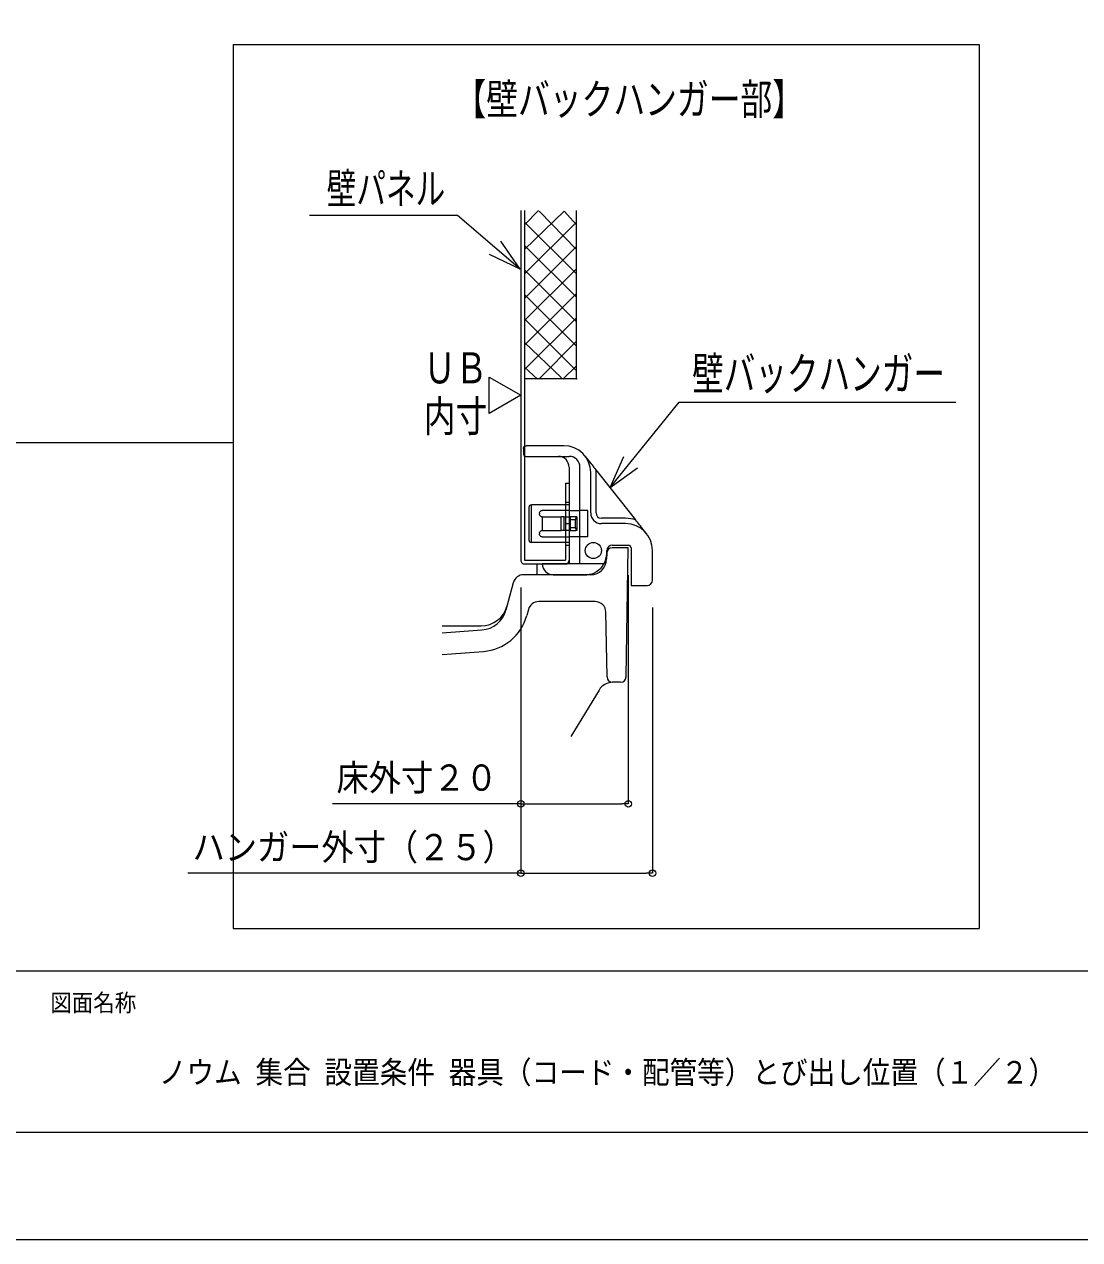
# Model space of a CAD drawing. Units: millimetres on the paper. Extents: x -305 to 305, y -152 to 152.
# Drawn here: x -198.7 to -100.5, y -148.5 to -35.5 of the extents above; entities that cross this region are included whole.
import ezdxf
from ezdxf.enums import TextEntityAlignment as Align

# ---------------------------------------------------------------- set-up
doc = ezdxf.new("R2010")
doc.units = ezdxf.units.MM
doc.linetypes.add('DASHED2', pattern=[3, 2, -1])
doc.linetypes.add('LONG_CHAIN', pattern=[21, 18, -1, 1, -1])
for name, color, linetype, lineweight in [('0-0_0', 7, 'Continuous', 9), ('0-1_VIEW0003', 7, 'Continuous', 9), ('0-2_VIEW0004', 7, 'Continuous', 9), ('0-3_1図面枠', 7, 'Continuous', 9), ('0-4_図面枠', 3, 'Continuous', 9), ('0-5_DEFPOINTS', 7, 'Continuous', 9)]:
    doc.layers.add(name, color=color, linetype=linetype, lineweight=lineweight)
doc.styles.add('ＭＳ ゴシック', font='')
doc.styles.get('ＭＳ ゴシック').set_extended_font_data('MS Gothic')

# ---------------------------------------------------------------- blocks, each defined once
blk = doc.blocks.new('_ORIGIN')
at = {"layer": '0-0_0'}
blk.add_line((0, 0), (-1, 0), dxfattribs=at)
blk.add_circle((0, 0), 0.5, dxfattribs=at)

msp = doc.modelspace()

# ---------------------------------------------------------------- linework, layer by layer
at = {"layer": '0-0_0'}
for p, q in [((-158.378, -53.258), (-172.161, -53.258)), ((-152.575, -58.248), (-158.378, -53.258)), ((-152.575, -58.248), (-154.357, -55.636)), ((-152.575, -58.248), (-155.424, -56.877)), ((-144.196, -78.565), (-137.761, -70.623)), ((-137.761, -70.623), (-112.048, -70.623)), ((-144.196, -78.565), (-142.909, -75.677)), ((-144.196, -78.565), (-141.637, -76.707))]:
    msp.add_line(p, q, dxfattribs=at)
at = {"layer": '0-1_VIEW0003'}
for p, q in [((-152.502, -52.791), (-152.502, -85.312)), ((-152.152, -52.791), (-152.152, -85.312)), ((-150.84, -52.801), (-152.148, -54.13)), ((-148.462, -52.86), (-152.148, -56.406)), ((-150.782, -52.86), (-147.33, -56.404)), ((-148.462, -52.86), (-147.33, -54.126)), ((-147.33, -68.52), (-147.33, -52.791)), ((-152.148, -53.864), (-147.33, -58.679)), ((-147.33, -53.867), (-152.148, -58.683)), ((-152.148, -56.046), (-147.33, -60.862)), ((-147.33, -56.142), (-152.148, -60.959)), ((-147.33, -58.219), (-152.148, -63.035)), ((-152.148, -58.322), (-147.33, -63.138)), ((-147.33, -60.496), (-152.148, -65.311)), ((-152.148, -60.599), (-147.33, -65.415)), ((-147.33, -62.772), (-152.148, -67.588)), ((-152.148, -62.876), (-147.33, -67.691)), ((-152.148, -65.068), (-148.711, -68.354)), ((-147.33, -64.951), (-150.823, -68.479)), ((-152.148, -67.345), (-150.946, -68.479)), ((-147.33, -67.228), (-148.585, -68.479)), ((-147.261, -68.46), (-152.079, -68.46)), ((-148.352, -78.162), (-148.352, -85.312)), ((-148.352, -78.162), (-148.002, -78.162)), ((-148.002, -78.162), (-148.002, -85.312)), ((-152.152, -85.312), (-148.352, -85.312)), ((-152.152, -85.662), (-148.352, -85.662)), ((-151.002, -85.662), (-151.002, -86.662)), ((-142.502, -86.702), (-142.502, -107.961)), ((-152.502, -87.852), (-152.502, -114.409)), ((-140.247, -89.702), (-140.247, -114.409)), ((-152.502, -107.961), (-170.031, -107.961)), ((-151.902, -107.961), (-143.102, -107.961)), ((-152.502, -114.409), (-183.479, -114.409)), ((-151.902, -114.409), (-140.847, -114.409))]:
    msp.add_line(p, q, dxfattribs=at)
at = {"layer": '0-1_VIEW0003', "color": 2}
for p, q in [((-152.252, -74.912), (-152.252, -75.412)), ((-151.752, -74.662), (-152.002, -74.662)), ((-152.002, -75.662), (-151.752, -75.662)), ((-148.502, -74.662), (-151.752, -74.662)), ((-151.752, -75.662), (-148.002, -75.662)), ((-148.002, -76.662), (-148.002, -80.687)), ((-147.002, -80.687), (-147.002, -76.662)), ((-146.002, -80.912), (-146.002, -77.162)), ((-145.513, -76.907), (-141.82, -81.559)), ((-145.502, -80.912), (-145.502, -77.162)), ((-148.002, -80.162), (-151.502, -80.162)), ((-151.502, -83.662), (-151.502, -80.162)), ((-151.752, -80.412), (-151.752, -83.412)), ((-150.752, -80.937), (-150.752, -81.037)), ((-148.002, -80.687), (-150.502, -80.687)), ((-150.502, -81.287), (-148.752, -81.287)), ((-148.752, -82.537), (-148.752, -81.287)), ((-148.502, -81.287), (-148.752, -81.287)), ((-148.502, -81.287), (-148.502, -82.537)), ((-148.502, -81.287), (-147.902, -81.287)), ((-148.002, -80.687), (-147.002, -80.687)), ((-147.395, -81.287), (-147.402, -81.537)), ((-147.302, -81.287), (-147.395, -81.287)), ((-147.302, -81.287), (-147.302, -82.537)), ((-146.252, -80.687), (-147.002, -80.687)), ((-147.002, -83.137), (-147.002, -80.687)), ((-146.252, -83.137), (-146.252, -80.687)), ((-147.902, -81.537), (-147.902, -82.287)), ((-147.402, -82.287), (-147.402, -81.537)), ((-147.402, -82.287), (-147.395, -82.537)), ((-142.747, -81.412), (-145.002, -81.412)), ((-142.747, -81.912), (-145.002, -81.912)), ((-150.752, -82.787), (-150.752, -82.887)), ((-150.502, -82.537), (-148.752, -82.537)), ((-150.502, -83.137), (-148.002, -83.137)), ((-148.502, -82.537), (-148.752, -82.537)), ((-147.902, -82.537), (-148.502, -82.537)), ((-148.002, -83.137), (-148.002, -85.662)), ((-147.002, -83.137), (-148.002, -83.137)), ((-147.902, -82.537), (-147.395, -82.537)), ((-147.302, -82.537), (-147.395, -82.537)), ((-146.252, -83.137), (-147.002, -83.137)), ((-147.002, -85.662), (-147.002, -83.137)), ((-148.002, -83.662), (-151.502, -83.662)), ((-144.511, -84.697), (-144.506, -84.403)), ((-144.006, -83.912), (-142.497, -83.912)), ((-140.247, -87.162), (-140.247, -84.412)), ((-149.502, -85.662), (-150.502, -85.662)), ((-147.002, -85.662), (-149.502, -85.662)), ((-144.779, -85.662), (-147.002, -85.662)), ((-149.502, -86.662), (-146.511, -86.662))]:
    msp.add_line(p, q, dxfattribs=at)
at = {"layer": '0-1_VIEW0003', "linetype": 'DASHED2'}
for p, q in [((-148.352, -79.912), (-148.002, -79.912)), ((-148.352, -83.912), (-148.002, -83.912))]:
    msp.add_line(p, q, dxfattribs=at)
at = {"layer": '0-1_VIEW0003', "linetype": 'LONG_CHAIN'}
msp.add_line((-148.352, -81.912), (-148.002, -81.912), dxfattribs=at)
at = {"layer": '0-1_VIEW0003', "color": 4}
for p, q in [((-144.511, -84.653), (-144.52, -85.188)), ((-142.502, -84.162), (-144.011, -84.162)), ((-142.712, -96.171), (-142.502, -84.162)), ((-146.02, -86.662), (-152.235, -86.662)), ((-153.201, -87.403), (-153.883, -89.948)), ((-145.584, -89.162), (-150.834, -89.162)), ((-151.8, -89.903), (-151.951, -90.465)), ((-144.479, -96.171), (-144.584, -90.145)), ((-159.815, -91.425), (-156.189, -91.417)), ((-159.815, -92.069), (-156.112, -91.794)), ((-159.815, -94.075), (-155.964, -93.788)), ((-143.212, -96.662), (-143.979, -96.662)), ((-145.224, -97.382), (-147.854, -101.7))]:
    msp.add_line(p, q, dxfattribs=at)
at = {"layer": '0-1_VIEW0003'}
msp.add_lwpolyline([(-155.449, -71.677), (-155.449, -68.28), (-152.508, -69.979)], close=True, dxfattribs=at)
at = {"layer": '0-1_VIEW0003', "color": 2}
for points in [[(-152.252, -74.912), (-152.252, -74.884), (-152.247, -74.855), (-152.228, -74.801), (-152.213, -74.775), (-152.173, -74.727), (-152.147, -74.705), (-152.083, -74.673), (-152.045, -74.662), (-152.002, -74.662)], [(-152.252, -75.412), (-152.252, -75.44), (-152.247, -75.469), (-152.228, -75.524), (-152.213, -75.55), (-152.173, -75.598), (-152.147, -75.619), (-152.083, -75.651), (-152.045, -75.662), (-152.002, -75.662)], [(-146.544, -75.608), (-146.462, -75.711), (-146.379, -75.816), (-146.212, -76.026), (-146.128, -76.132), (-145.957, -76.347), (-145.87, -76.457), (-145.694, -76.679), (-145.604, -76.792), (-145.513, -76.907)], [(-150.752, -80.937), (-150.752, -80.875), (-150.73, -80.816), (-150.666, -80.746), (-150.64, -80.725), (-150.577, -80.696), (-150.54, -80.687), (-150.502, -80.687)], [(-150.502, -81.287), (-150.572, -81.287), (-150.639, -81.257), (-150.73, -81.159), (-150.752, -81.098), (-150.752, -81.037)], [(-150.502, -81.287), (-150.502, -81.337), (-150.502, -81.438), (-150.502, -81.594), (-150.502, -81.727), (-150.502, -81.82), (-150.502, -81.866), (-150.502, -81.889), (-150.502, -81.901), (-150.502, -81.906), (-150.502, -81.909), (-150.502, -81.911), (-150.502, -81.965), (-150.502, -82.071), (-150.501, -82.203), (-150.502, -82.308), (-150.502, -82.386), (-150.502, -82.462), (-150.502, -82.512), (-150.502, -82.537)], [(-147.395, -81.287), (-147.902, -81.287), (-147.902, -81.537), (-147.402, -81.537)], [(-147.402, -82.287), (-147.902, -82.287), (-147.902, -82.537)], [(-140.789, -82.858), (-140.871, -82.754), (-140.954, -82.65), (-141.121, -82.44), (-141.205, -82.334), (-141.376, -82.118), (-141.463, -82.008), (-141.64, -81.786), (-141.729, -81.674), (-141.82, -81.559)], [(-150.752, -82.787), (-150.752, -82.727), (-150.729, -82.664), (-150.639, -82.568), (-150.572, -82.537), (-150.502, -82.537)], [(-150.502, -83.137), (-150.54, -83.137), (-150.577, -83.128), (-150.64, -83.098), (-150.667, -83.078), (-150.73, -83.008), (-150.752, -82.95), (-150.752, -82.887)], [(-142.247, -84.162), (-142.247, -87.662), (-140.747, -87.662)], [(-146.511, -86.662), (-146.431, -86.662), (-146.35, -86.657), (-146.189, -86.638), (-146.109, -86.623), (-145.873, -86.565), (-145.718, -86.507), (-145.491, -86.385), (-145.416, -86.338), (-145.272, -86.235), (-145.202, -86.178), (-145.067, -86.05), (-145.002, -85.979), (-144.883, -85.829), (-144.828, -85.748), (-144.779, -85.662)]]:
    msp.add_lwpolyline(points, dxfattribs=at)
msp.add_circle((-145.752, -84.412), 0.75, dxfattribs=at)
for centre, radius, start, end in [((-149.002, -76.662), 1, 0, 90), ((-148.502, -77.162), 2.5, 0, 90), ((-148.002, -76.662), 1, 0, 90), ((-148.502, -77.162), 3, 0, 4.88499), ((-151.502, -80.412), 0.25, 90, 180), ((-145.002, -80.912), 1, 180, 270), ((-145.002, -80.912), 0.5, 180, 270), ((-142.747, -84.412), 3, 71.99961, 90), ((-142.747, -84.412), 2.5, 0, 90), ((-151.502, -83.412), 0.25, 180, 270), ((-146.511, -84.662), 2, 330, 359), ((-144.006, -84.412), 0.5, 90, 179), ((-142.497, -84.162), 0.25, 0, 90), ((-149.502, -85.662), 1, 180, 270), ((-140.747, -87.162), 0.5, 270, 0)]:
    msp.add_arc(centre, radius, start, end, dxfattribs=at)
at = {"layer": '0-1_VIEW0003', "color": 4}
for centre, radius, start, end in [((-144.011, -84.662), 0.5, 90, 179), ((-146.02, -85.162), 1.5, 270, 359), ((-152.235, -87.662), 1, 90, 165), ((-150.834, -90.162), 1, 90, 165), ((-150.834, -90.162), 1, 90, 165), ((-145.584, -90.162), 1, 1, 90), ((-156.194, -88.917), 2.5, 270.13565, 345.00001), ((-156.297, -89.301), 2.5, 274.25399, 345), ((-156.297, -89.301), 4.5, 274.25399, 345), ((-143.943, -98.162), 1.5, 90, 148.65732), ((-143.979, -96.162), 0.5, 181, 270), ((-143.212, -96.162), 0.5, 270, 359)]:
    msp.add_arc(centre, radius, start, end, dxfattribs=at)
at = {"layer": '0-1_VIEW0003'}
for centre, start, end in [((-152.152, -85.312), 179.99999, 270), ((-148.352, -85.312), 270, 0)]:
    msp.add_arc(centre, 0.35, start, end, dxfattribs=at)
at = {"layer": '0-2_VIEW0004'}
for p, q in [((-179.242, -37.359), (-109.862, -37.359)), ((-109.862, -37.359), (-109.862, -119.552)), ((-203.705, -74.36), (-179.242, -74.36))]:
    msp.add_line(p, q, dxfattribs=at)
msp.add_lwpolyline([(-179.242, -37.359), (-179.242, -119.552), (-109.862, -119.552)], dxfattribs=at)
at = {"layer": '0-4_図面枠'}
msp.add_line((-291.017, -123.498), (108.983, -123.498), dxfattribs=at)
msp.add_lwpolyline([(-291.017, -138.498), (108.983, -138.498), (108.983, 138.502), (-291.017, 138.502)], close=True, dxfattribs=at)
at = {"layer": '0-5_DEFPOINTS'}
msp.add_line((118.983, -148.498), (-301.017, -148.498), dxfattribs=at)

# ---------------------------------------------------------------- block references
at = {"layer": '0-1_VIEW0003', "xscale": 0.6, "yscale": 0.6, "rotation": 180}
for p in [(-152.502, -107.961), (-152.502, -114.409)]:
    msp.add_blockref('_ORIGIN', p, dxfattribs=at)
at = {"layer": '0-1_VIEW0003', "xscale": 0.6, "yscale": 0.6}
for p in [(-142.502, -107.961), (-140.247, -114.409)]:
    msp.add_blockref('_ORIGIN', p, dxfattribs=at)

# ---------------------------------------------------------------- texts
at = {"layer": '0-0_0', "style": 'ＭＳ ゴシック', "width": 0.7}
for s, height, p in [('壁パネル', 2.886, (-170.556, -53.063)), ('壁バックハンガー', 3.079, (-136.562, -70.415))]:
    msp.add_text(s, height=height, dxfattribs=at).set_placement(p, align=Align.BOTTOM_LEFT)
at = {"layer": '0-1_VIEW0003', "style": 'ＭＳ ゴシック'}
for s, height, width, p in [('【壁バックハンガー部】', 2.889, 0.75, (-158.669, -44.751)), ('ＵＢ', 2.889, 0.75, (-161.528, -69.732)), ('内寸', 2.889, 0.75, (-161.528, -74.228)), ('床外寸２０', 2.441, 0.9, (-169.641, -107.479)), ('ハンガー外寸（２５）', 2.441, 0.9, (-183.032, -113.942))]:
    msp.add_text(s, height=height, dxfattribs=dict(at, width=width)).set_placement(p, align=Align.BOTTOM_LEFT)
at = {"layer": '0-3_1図面枠', "style": 'ＭＳ ゴシック', "width": 0.9}
for s, height, p in [('図面名称', 1.628, (-196.268, -127.769)), ('ノウム 集合 設置条件 器具（コード・配管等）とび出し位置（１／２）', 2.092, (-186.165, -134.603))]:
    msp.add_text(s, height=height, dxfattribs=at).set_placement(p, align=Align.BOTTOM_LEFT)

doc.saveas('drawing.dxf')
